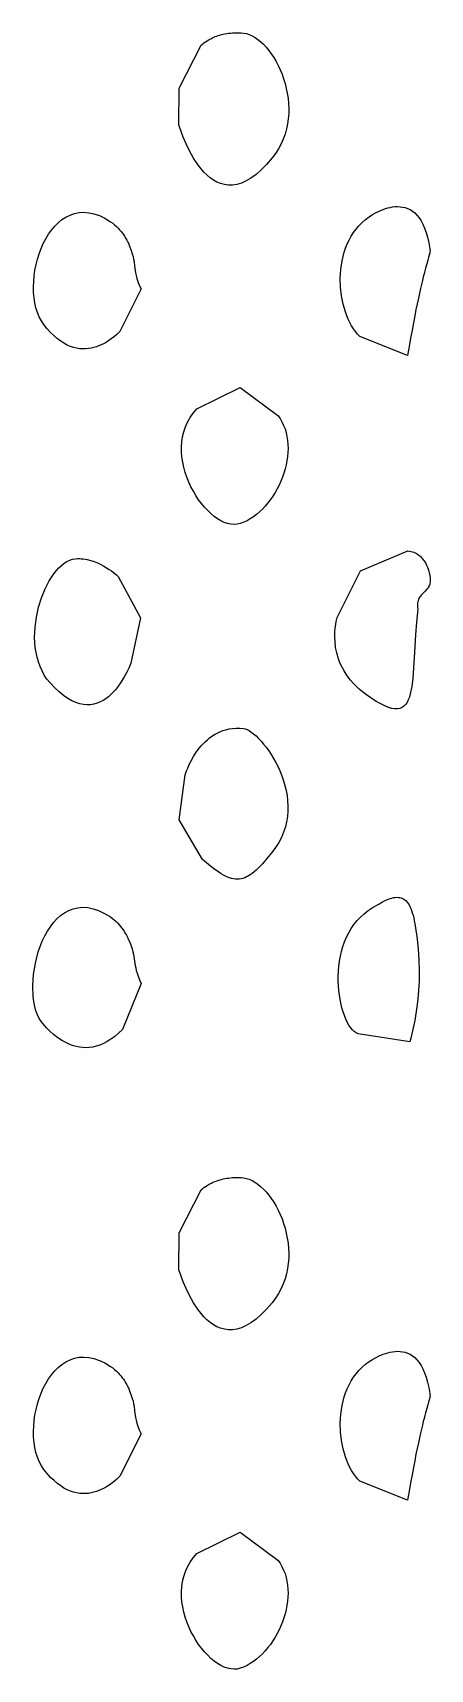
# Model space of a CAD drawing. Header units: millimetres. Extents: x 73 to 173, y -160 to -92.
# Drawn here: x 148.284 to 148.757, y -138.327 to -136.378 of the extents above; entities that cross this region are included whole.
import ezdxf

# ---------------------------------------------------------------- set-up
doc = ezdxf.new("R2010")
doc.units = ezdxf.units.MM
doc.layers.add('F.Silkscreen', color=41, linetype='CONTINUOUS', true_color=0xf2eda1)

msp = doc.modelspace()

# ---------------------------------------------------------------- linework, layer by layer
at = {"layer": 'F.Silkscreen', "linetype": 'CONTINUOUS'}
for p, q in [((148.506825, -136.381092), (148.508762, -136.380542)), ((148.508762, -136.380542), (148.51077, -136.380053)), ((148.51077, -136.380053), (148.512863, -136.37959)), ((148.512863, -136.37959), (148.515026, -136.379204)), ((148.515026, -136.379204), (148.517278, -136.378867)), ((148.517278, -136.378867), (148.519602, -136.3786)), ((148.519602, -136.3786), (148.522003, -136.378409)), ((148.522003, -136.378409), (148.524485, -136.378286)), ((148.524485, -136.378286), (148.52703, -136.378248)), ((148.52703, -136.378248), (148.529665, -136.378298)), ((148.529665, -136.378298), (148.532378, -136.378441)), ((148.532378, -136.378441), (148.535156, -136.378685)), ((148.535156, -136.378685), (148.538523, -136.379275)), ((148.538523, -136.379275), (148.541926, -136.380342)), ((148.541926, -136.380342), (148.545347, -136.381854)), ((148.458282, -136.444312), (148.484767, -136.392898)), ((148.484767, -136.392898), (148.486608, -136.391375)), ((148.486608, -136.391375), (148.488016, -136.390315)), ((148.488016, -136.390315), (148.489744, -136.389091)), ((148.489744, -136.389091), (148.491794, -136.387764)), ((148.491794, -136.387764), (148.494171, -136.386382)), ((148.494171, -136.386382), (148.496857, -136.384979)), ((148.496857, -136.384979), (148.498324, -136.384279)), ((148.498324, -136.384279), (148.499866, -136.383596)), ((148.499866, -136.383596), (148.501488, -136.382933)), ((148.501488, -136.382933), (148.503189, -136.382289)), ((148.503189, -136.382289), (148.504963, -136.381674)), ((148.504963, -136.381674), (148.506825, -136.381092)), ((148.545347, -136.381854), (148.548759, -136.383802)), ((148.548759, -136.383802), (148.552152, -136.386164)), ((148.552152, -136.386164), (148.555496, -136.388915)), ((148.555496, -136.388915), (148.5588, -136.392026)), ((148.5588, -136.392026), (148.562022, -136.395494)), ((148.562022, -136.395494), (148.565144, -136.399276)), ((148.565144, -136.399276), (148.568156, -136.40337)), ((148.568156, -136.40337), (148.571045, -136.407742)), ((148.571045, -136.407742), (148.573776, -136.412388)), ((148.573776, -136.412388), (148.576336, -136.417266)), ((148.576336, -136.417266), (148.578718, -136.422356)), ((148.578718, -136.422356), (148.580899, -136.427654)), ((148.580899, -136.427654), (148.582858, -136.43312)), ((148.582858, -136.43312), (148.584575, -136.438748)), ((148.584575, -136.438748), (148.586038, -136.444504)), ((148.458183, -136.488077), (148.458282, -136.444312)), ((148.586038, -136.444504), (148.587222, -136.450386)), ((148.587222, -136.450386), (148.588112, -136.456347)), ((148.588112, -136.456347), (148.588684, -136.46239)), ((148.588828, -136.474583), (148.588363, -136.480707)), ((148.588684, -136.46239), (148.588926, -136.468468)), ((148.588926, -136.468468), (148.588828, -136.474583)), ((148.460813, -136.495966), (148.458183, -136.488077)), ((148.463318, -136.502597), (148.460813, -136.495966)), ((148.586239, -136.492883), (148.584554, -136.498898)), ((148.587502, -136.486815), (148.586239, -136.492883)), ((148.588363, -136.480707), (148.587502, -136.486815)), ((148.46663, -136.510395), (148.463318, -136.502597)), ((148.470732, -136.518916), (148.46663, -136.510395)), ((148.576804, -136.516384), (148.57325, -136.521953)), ((148.579855, -136.510671), (148.576804, -136.516384)), ((148.582444, -136.504827), (148.579855, -136.510671)), ((148.584554, -136.498898), (148.582444, -136.504827)), ((148.475643, -136.527684), (148.470732, -136.518916)), ((148.48135, -136.536247), (148.475643, -136.527684)), ((148.484512, -136.540295), (148.48135, -136.536247)), ((148.56257, -136.535023), (148.556172, -136.54154)), ((148.569191, -136.527363), (148.56257, -136.535023)), ((148.57325, -136.521953), (148.569191, -136.527363)), ((148.487874, -136.544127), (148.484512, -136.540295)), ((148.491428, -136.547666), (148.487874, -136.544127)), ((148.49519, -136.55087), (148.491428, -136.547666)), ((148.499161, -136.553668), (148.49519, -136.55087)), ((148.503325, -136.556015), (148.499161, -136.553668)), ((148.507693, -136.557837), (148.503325, -136.556015)), ((148.538176, -136.554731), (148.532584, -136.557212)), ((148.543965, -136.551337), (148.538176, -136.554731)), ((148.549966, -136.546956), (148.543965, -136.551337)), ((148.556172, -136.54154), (148.549966, -136.546956)), ((148.512266, -136.559093), (148.507693, -136.557837)), ((148.517042, -136.559715), (148.512266, -136.559093)), ((148.522018, -136.559647), (148.517042, -136.559715)), ((148.527208, -136.558836), (148.522018, -136.559647)), ((148.532584, -136.557212), (148.527208, -136.558836)), ((148.328543, -136.595334), (148.333763, -136.593541)), ((148.333763, -136.593541), (148.339234, -136.592445)), ((148.339234, -136.592445), (148.344949, -136.592106)), ((148.344949, -136.592106), (148.350898, -136.592558)), ((148.350898, -136.592558), (148.357079, -136.593861)), ((148.357079, -136.593861), (148.363483, -136.596053)), ((148.684474, -136.597574), (148.688663, -136.594862)), ((148.688663, -136.594862), (148.692174, -136.592863)), ((148.692174, -136.592863), (148.696455, -136.590728)), ((148.696455, -136.590728), (148.701346, -136.58867)), ((148.701346, -136.58867), (148.703984, -136.587753)), ((148.703984, -136.587753), (148.706722, -136.586928)), ((148.706722, -136.586928), (148.709559, -136.586248)), ((148.709559, -136.586248), (148.712454, -136.585714)), ((148.712454, -136.585714), (148.71541, -136.585376)), ((148.71541, -136.585376), (148.718397, -136.585257)), ((148.718397, -136.585257), (148.721395, -136.585387)), ((148.721395, -136.585387), (148.724403, -136.585777)), ((148.724403, -136.585777), (148.727392, -136.586473)), ((148.727392, -136.586473), (148.730349, -136.587498)), ((148.730349, -136.587498), (148.733251, -136.588871)), ((148.733251, -136.588871), (148.736091, -136.590635)), ((148.736091, -136.590635), (148.738837, -136.592813)), ((148.738837, -136.592813), (148.741484, -136.595428)), ((148.302906, -136.618219), (148.306467, -136.613201)), ((148.306467, -136.613201), (148.310327, -136.608607)), ((148.310327, -136.608607), (148.314472, -136.604465)), ((148.314472, -136.604465), (148.318887, -136.600844)), ((148.318887, -136.600844), (148.323581, -136.597788)), ((148.323581, -136.597788), (148.328543, -136.595334)), ((148.363483, -136.596053), (148.370099, -136.59919)), ((148.370099, -136.59919), (148.376926, -136.603315)), ((148.376926, -136.603315), (148.379376, -136.605062)), ((148.379376, -136.605062), (148.38167, -136.606917)), ((148.38167, -136.606917), (148.383803, -136.608833)), ((148.383803, -136.608833), (148.385763, -136.610803)), ((148.385763, -136.610803), (148.38758, -136.612784)), ((148.38758, -136.612784), (148.389241, -136.614777)), ((148.666006, -136.61618), (148.669082, -136.611993)), ((148.669082, -136.611993), (148.672455, -136.608027)), ((148.672455, -136.608027), (148.676141, -136.604284)), ((148.676141, -136.604284), (148.680152, -136.600788)), ((148.680152, -136.600788), (148.684474, -136.597574)), ((148.741484, -136.595428), (148.744015, -136.598503)), ((148.744015, -136.598503), (148.746404, -136.602082)), ((148.746404, -136.602082), (148.748639, -136.606175)), ((148.748639, -136.606175), (148.750709, -136.610833)), ((148.750709, -136.610833), (148.752589, -136.616059)), ((148.294065, -136.635306), (148.296695, -136.629317)), ((148.296695, -136.629317), (148.299649, -136.623602)), ((148.299649, -136.623602), (148.302906, -136.618219)), ((148.389241, -136.614777), (148.390745, -136.616725)), ((148.390745, -136.616725), (148.392099, -136.618619)), ((148.392099, -136.618619), (148.39331, -136.620441)), ((148.39331, -136.620441), (148.394383, -136.622169)), ((148.394383, -136.622169), (148.396103, -136.625211)), ((148.396103, -136.625211), (148.397295, -136.627542)), ((148.397295, -136.627542), (148.397959, -136.628975)), ((148.397959, -136.628975), (148.39994, -136.633593)), ((148.39994, -136.633593), (148.401501, -136.637733)), ((148.656597, -136.634681), (148.658528, -136.629829)), ((148.658528, -136.629829), (148.660734, -136.625122)), ((148.660734, -136.625122), (148.663226, -136.620558)), ((148.663226, -136.620558), (148.666006, -136.61618)), ((148.752589, -136.616059), (148.754259, -136.621893)), ((148.754259, -136.621893), (148.755709, -136.628358)), ((148.755709, -136.628358), (148.75691, -136.635487)), ((148.288137, -136.654444), (148.289784, -136.647909)), ((148.289784, -136.647909), (148.29176, -136.641521)), ((148.29176, -136.641521), (148.294065, -136.635306)), ((148.401501, -136.637733), (148.402705, -136.641428)), ((148.402705, -136.641428), (148.40361, -136.644781)), ((148.40361, -136.644781), (148.404265, -136.647848)), ((148.404265, -136.647848), (148.404756, -136.650698)), ((148.404756, -136.650698), (148.405436, -136.656051)), ((148.651516, -136.65506), (148.652391, -136.649859)), ((148.652391, -136.649859), (148.653547, -136.644717)), ((148.653547, -136.644717), (148.654936, -136.639649)), ((148.654936, -136.639649), (148.656597, -136.634681)), ((148.753231, -136.653348), (148.751737, -136.658654)), ((148.754475, -136.649108), (148.753231, -136.653348)), ((148.755467, -136.645762), (148.754475, -136.649108)), ((148.756214, -136.643096), (148.755467, -136.645762)), ((148.756501, -136.641965), (148.756214, -136.643096)), ((148.756735, -136.64093), (148.756501, -136.641965)), ((148.75691, -136.639969), (148.756735, -136.64093)), ((148.75691, -136.635487), (148.757023, -136.636428)), ((148.757017, -136.639065), (148.75691, -136.639969)), ((148.757073, -136.638188), (148.757017, -136.639065)), ((148.757023, -136.636428), (148.757073, -136.637321)), ((148.757073, -136.637321), (148.757073, -136.638188)), ((148.285323, -136.674359), (148.285907, -136.667717)), ((148.285907, -136.667717), (148.286851, -136.661052)), ((148.286851, -136.661052), (148.288137, -136.654444)), ((148.405436, -136.656051), (148.40612, -136.661426)), ((148.40612, -136.661426), (148.406615, -136.664308)), ((148.406615, -136.664308), (148.407301, -136.667408)), ((148.407301, -136.667408), (148.408225, -136.670779)), ((148.408225, -136.670779), (148.409445, -136.674527)), ((148.650282, -136.670849), (148.650454, -136.665581)), ((148.650582, -136.681321), (148.650282, -136.670849)), ((148.650454, -136.665581), (148.65086, -136.66031)), ((148.65086, -136.66031), (148.651516, -136.65506)), ((148.749025, -136.669047), (148.747998, -136.673252)), ((148.75, -136.665226), (148.749025, -136.669047)), ((148.750902, -136.661773), (148.75, -136.665226)), ((148.751737, -136.658654), (148.750902, -136.661773)), ((148.285098, -136.680946), (148.285323, -136.674359)), ((148.285254, -136.68743), (148.285098, -136.680946)), ((148.285795, -136.69376), (148.285254, -136.68743)), ((148.413057, -136.683397), (148.38788, -136.734081)), ((148.409445, -136.674527), (148.411031, -136.678707)), ((148.411031, -136.678707), (148.413057, -136.683397)), ((148.651742, -136.69157), (148.650582, -136.681321)), ((148.653696, -136.701445), (148.651742, -136.69157)), ((148.744493, -136.688428), (148.743194, -136.694432)), ((148.745728, -136.682923), (148.744493, -136.688428)), ((148.7469, -136.677868), (148.745728, -136.682923)), ((148.747998, -136.673252), (148.7469, -136.677868)), ((148.286716, -136.699894), (148.285795, -136.69376)), ((148.288041, -136.705784), (148.286716, -136.699894)), ((148.289764, -136.711369), (148.288041, -136.705784)), ((148.291898, -136.716615), (148.289764, -136.711369)), ((148.656381, -136.710791), (148.653696, -136.701445)), ((148.657991, -136.715219), (148.656381, -136.710791)), ((148.740387, -136.707971), (148.738878, -136.715554)), ((148.741822, -136.700931), (148.740387, -136.707971)), ((148.743194, -136.694432), (148.741822, -136.700931)), ((148.294452, -136.721477), (148.291898, -136.716615)), ((148.297425, -136.725893), (148.294452, -136.721477)), ((148.301461, -136.730915), (148.297425, -136.725893)), ((148.305482, -136.735389), (148.301461, -136.730915)), ((148.65976, -136.719451), (148.657991, -136.715219)), ((148.661688, -136.723486), (148.65976, -136.719451)), ((148.663782, -136.727288), (148.661688, -136.723486)), ((148.666006, -136.730841), (148.663782, -136.727288)), ((148.66838, -136.734131), (148.666006, -136.730841)), ((148.737306, -136.723717), (148.73565, -136.73248)), ((148.738878, -136.715554), (148.737306, -136.723717)), ((148.309481, -136.739303), (148.305482, -136.735389)), ((148.313456, -136.742724), (148.309481, -136.739303)), ((148.317412, -136.745653), (148.313456, -136.742724)), ((148.321319, -136.748123), (148.317412, -136.745653)), ((148.325186, -136.750165), (148.321319, -136.748123)), ((148.329005, -136.751803), (148.325186, -136.750165)), ((148.365702, -136.750013), (148.362883, -136.751211)), ((148.368384, -136.74872), (148.365702, -136.750013)), ((148.370929, -136.747333), (148.368384, -136.74872)), ((148.373331, -136.745894), (148.370929, -136.747333)), ((148.377668, -136.742958), (148.373331, -136.745894)), ((148.381342, -136.740109), (148.377668, -136.742958)), ((148.384309, -136.73755), (148.381342, -136.740109)), ((148.38788, -136.734081), (148.384309, -136.73755)), ((148.670884, -136.737134), (148.66838, -136.734131)), ((148.673518, -136.739826), (148.670884, -136.737134)), ((148.730283, -136.762658), (148.673518, -136.739826)), ((148.733937, -136.741886), (148.73215, -136.751934)), ((148.73565, -136.73248), (148.733937, -136.741886)), ((148.332765, -136.753045), (148.329005, -136.751803)), ((148.336447, -136.753935), (148.332765, -136.753045)), ((148.340075, -136.754489), (148.336447, -136.753935)), ((148.343628, -136.754749), (148.340075, -136.754489)), ((148.347087, -136.754709), (148.343628, -136.754749)), ((148.350463, -136.754422), (148.347087, -136.754709)), ((148.353732, -136.753902), (148.350463, -136.754422)), ((148.356896, -136.753174), (148.353732, -136.753902)), ((148.359944, -136.752273), (148.356896, -136.753174)), ((148.362883, -136.751211), (148.359944, -136.752273)), ((148.73215, -136.751934), (148.730283, -136.762658)), ((148.479506, -136.826049), (148.530918, -136.800826)), ((148.530918, -136.800826), (148.575852, -136.833981)), ((148.475165, -136.831107), (148.479506, -136.826049)), ((148.463944, -136.853373), (148.465887, -136.847565)), ((148.465887, -136.847565), (148.468384, -136.841893)), ((148.468384, -136.841893), (148.471464, -136.836405)), ((148.471464, -136.836405), (148.475165, -136.831107)), ((148.575852, -136.833981), (148.578536, -136.837726)), ((148.578536, -136.837726), (148.580864, -136.841663)), ((148.580864, -136.841663), (148.582845, -136.845779)), ((148.582845, -136.845779), (148.584486, -136.85006)), ((148.461263, -136.871412), (148.461665, -136.865324)), ((148.461665, -136.865324), (148.462555, -136.859311)), ((148.462555, -136.859311), (148.463944, -136.853373)), ((148.584486, -136.85006), (148.585817, -136.854479)), ((148.585817, -136.854479), (148.586822, -136.859025)), ((148.586822, -136.859025), (148.587517, -136.863675)), ((148.587517, -136.863675), (148.587917, -136.868415)), ((148.461334, -136.877527), (148.461263, -136.871412)), ((148.461827, -136.883651), (148.461334, -136.877527)), ((148.462742, -136.889738), (148.461827, -136.883651)), ((148.58742, -136.883), (148.586709, -136.887926)), ((148.587861, -136.878099), (148.58742, -136.883)), ((148.588032, -136.873232), (148.587861, -136.878099)), ((148.587917, -136.868415), (148.588032, -136.873232)), ((148.464035, -136.895789), (148.462742, -136.889738)), ((148.465681, -136.901757), (148.464035, -136.895789)), ((148.467664, -136.907618), (148.465681, -136.901757)), ((148.583104, -136.902629), (148.581438, -136.907454)), ((148.584545, -136.897761), (148.583104, -136.902629)), ((148.585759, -136.892858), (148.584545, -136.897761)), ((148.586709, -136.887926), (148.585759, -136.892858)), ((148.469953, -136.913347), (148.467664, -136.907618)), ((148.472527, -136.918906), (148.469953, -136.913347)), ((148.475358, -136.924282), (148.472527, -136.918906)), ((148.478421, -136.929436), (148.475358, -136.924282)), ((148.572677, -136.92583), (148.57001, -136.930126)), ((148.577459, -136.91685), (148.572677, -136.92583)), ((148.581438, -136.907454), (148.577459, -136.91685)), ((148.48168, -136.934338), (148.478421, -136.929436)), ((148.485128, -136.938961), (148.48168, -136.934338)), ((148.488733, -136.94329), (148.485128, -136.938961)), ((148.492456, -136.947279), (148.488733, -136.94329)), ((148.557682, -136.945489), (148.55424, -136.948796)), ((148.561005, -136.94195), (148.557682, -136.945489)), ((148.564159, -136.938198), (148.561005, -136.94195)), ((148.567169, -136.934237), (148.564159, -136.938198)), ((148.57001, -136.930126), (148.567169, -136.934237)), ((148.49628, -136.950912), (148.492456, -136.947279)), ((148.500191, -136.954161), (148.49628, -136.950912)), ((148.504152, -136.956992), (148.500191, -136.954161)), ((148.50813, -136.959379), (148.504152, -136.956992)), ((148.512119, -136.9613), (148.50813, -136.959379)), ((148.516086, -136.962705), (148.512119, -136.9613)), ((148.519993, -136.963591), (148.516086, -136.962705)), ((148.523823, -136.963923), (148.519993, -136.963591)), ((148.527557, -136.963667), (148.523823, -136.963923)), ((148.531162, -136.962797), (148.527557, -136.963667)), ((148.535253, -136.961255), (148.531162, -136.962797)), ((148.539252, -136.959372), (148.535253, -136.961255)), ((148.543164, -136.957162), (148.539252, -136.959372)), ((148.546966, -136.954652), (148.543164, -136.957162)), ((148.550661, -136.951856), (148.546966, -136.954652)), ((148.55424, -136.948796), (148.550661, -136.951856)), ((148.674338, -137.018938), (148.730476, -136.995369)), ((148.730476, -136.995369), (148.732444, -136.995586)), ((148.732444, -136.995586), (148.734315, -136.995934)), ((148.734315, -136.995934), (148.736091, -136.996402)), ((148.736091, -136.996402), (148.737773, -136.996975)), ((148.737773, -136.996975), (148.739366, -136.997658)), ((148.739366, -136.997658), (148.740861, -136.998432)), ((148.740861, -136.998432), (148.742279, -136.999289)), ((148.742279, -136.999289), (148.743614, -137.000235)), ((148.743614, -137.000235), (148.744864, -137.00125)), ((148.744864, -137.00125), (148.746034, -137.002317)), ((148.746034, -137.002317), (148.747136, -137.003447)), ((148.747136, -137.003447), (148.748157, -137.004618)), ((148.303773, -137.03098), (148.30931, -137.022547)), ((148.30931, -137.022547), (148.312255, -137.018818)), ((148.312255, -137.018818), (148.315305, -137.015472)), ((148.315305, -137.015472), (148.31844, -137.012516)), ((148.31844, -137.012516), (148.321648, -137.009999)), ((148.321648, -137.009999), (148.32492, -137.007916)), ((148.32492, -137.007916), (148.328239, -137.006319)), ((148.328239, -137.006319), (148.331587, -137.005228)), ((148.331587, -137.005228), (148.334962, -137.004672)), ((148.334962, -137.004672), (148.337323, -137.004529)), ((148.337323, -137.004529), (148.339665, -137.004516)), ((148.339665, -137.004516), (148.341991, -137.004624)), ((148.341991, -137.004624), (148.344288, -137.004843)), ((148.344288, -137.004843), (148.34655, -137.005161)), ((148.34655, -137.005161), (148.348787, -137.005573)), ((148.348787, -137.005573), (148.353151, -137.006658)), ((148.353151, -137.006658), (148.357344, -137.008035)), ((148.357344, -137.008035), (148.361352, -137.009646)), ((148.361352, -137.009646), (148.365155, -137.01144)), ((148.365155, -137.01144), (148.368723, -137.013341)), ((148.368723, -137.013341), (148.372029, -137.015314)), ((148.372029, -137.015314), (148.375049, -137.01728)), ((148.375049, -137.01728), (148.377762, -137.019185)), ((148.377762, -137.019185), (148.380164, -137.020984)), ((148.380164, -137.020984), (148.383842, -137.023999)), ((148.646546, -137.074631), (148.674338, -137.018938)), ((148.748157, -137.004618), (148.749112, -137.005835)), ((148.749112, -137.005835), (148.75, -137.007073)), ((148.75, -137.007073), (148.750816, -137.008333)), ((148.750816, -137.008333), (148.751567, -137.009608)), ((148.751567, -137.009608), (148.752887, -137.012155)), ((148.752887, -137.012155), (148.75399, -137.014661)), ((148.75399, -137.014661), (148.754882, -137.017055)), ((148.754882, -137.017055), (148.755586, -137.019263)), ((148.755586, -137.019263), (148.75612, -137.021218)), ((148.75612, -137.021218), (148.756505, -137.022875)), ((148.756505, -137.022875), (148.75691, -137.024974)), ((148.294539, -137.051104), (148.298817, -137.040574)), ((148.298817, -137.040574), (148.303773, -137.03098)), ((148.383842, -137.023999), (148.385938, -137.025852)), ((148.385938, -137.025852), (148.412273, -137.074877)), ((148.751437, -137.043127), (148.749746, -137.044759)), ((148.753065, -137.041412), (148.751437, -137.043127)), ((148.753816, -137.040501), (148.753065, -137.041412)), ((148.754522, -137.039539), (148.753816, -137.040501)), ((148.755186, -137.038516), (148.754522, -137.039539)), ((148.755766, -137.037435), (148.755186, -137.038516)), ((148.756273, -137.036257), (148.755766, -137.037435)), ((148.756696, -137.035002), (148.756273, -137.036257)), ((148.757029, -137.03364), (148.756696, -137.035002)), ((148.75691, -137.024974), (148.757207, -137.026987)), ((148.757255, -137.032171), (148.757029, -137.03364)), ((148.757207, -137.026987), (148.757354, -137.028854)), ((148.757364, -137.030584), (148.757255, -137.032171)), ((148.757354, -137.028854), (148.757364, -137.030584)), ((148.288463, -137.074117), (148.291056, -137.062355)), ((148.291056, -137.062355), (148.294539, -137.051104)), ((148.742279, -137.05749), (148.742173, -137.059101)), ((148.742173, -137.059101), (148.742195, -137.06085)), ((148.742195, -137.06085), (148.742349, -137.062746)), ((148.742495, -137.055986), (148.742279, -137.05749)), ((148.742349, -137.062746), (148.742651, -137.06479)), ((148.742824, -137.054609), (148.742495, -137.055986)), ((148.743241, -137.053338), (148.742824, -137.054609)), ((148.743745, -137.05215), (148.743241, -137.053338)), ((148.744322, -137.051038), (148.743745, -137.05215)), ((148.744971, -137.050015), (148.744322, -137.051038)), ((148.745679, -137.049036), (148.744971, -137.050015)), ((148.746437, -137.048121), (148.745679, -137.049036)), ((148.74805, -137.046397), (148.746437, -137.048121)), ((148.749746, -137.044759), (148.74805, -137.046397)), ((148.286885, -137.086168), (148.288463, -137.074117)), ((148.412273, -137.074877), (148.400935, -137.129113)), ((148.644816, -137.082905), (148.645464, -137.079315)), ((148.645464, -137.079315), (148.646546, -137.074631)), ((148.740935, -137.08021), (148.73972, -137.095112)), ((148.742651, -137.06479), (148.740935, -137.08021)), ((148.286425, -137.098285), (148.286506, -137.092232)), ((148.286654, -137.104302), (148.286425, -137.098285)), ((148.286506, -137.092232), (148.286885, -137.086168)), ((148.643727, -137.097709), (148.643839, -137.092187)), ((148.643987, -137.103718), (148.643727, -137.097709)), ((148.643839, -137.092187), (148.644243, -137.087223)), ((148.644243, -137.087223), (148.644816, -137.082905)), ((148.73972, -137.095112), (148.738143, -137.122827)), ((148.287197, -137.110247), (148.286654, -137.104302)), ((148.288073, -137.116114), (148.287197, -137.110247)), ((148.2893, -137.121863), (148.288073, -137.116114)), ((148.644753, -137.11015), (148.643987, -137.103718)), ((148.646121, -137.116886), (148.644753, -137.11015)), ((148.648185, -137.123879), (148.646121, -137.116886)), ((148.290887, -137.127462), (148.2893, -137.121863)), ((148.292851, -137.132883), (148.290887, -137.127462)), ((148.295202, -137.138114), (148.292851, -137.132883)), ((148.297959, -137.143115), (148.295202, -137.138114)), ((148.396116, -137.139792), (148.393112, -137.145372)), ((148.398416, -137.135002), (148.396116, -137.139792)), ((148.400935, -137.129113), (148.398416, -137.135002)), ((148.64951, -137.127457), (148.648185, -137.123879)), ((148.651061, -137.131055), (148.64951, -137.127457)), ((148.652844, -137.134672), (148.651061, -137.131055)), ((148.654857, -137.138308), (148.652844, -137.134672)), ((148.65713, -137.141942), (148.654857, -137.138308)), ((148.738143, -137.122827), (148.736569, -137.146713)), ((148.301127, -137.147864), (148.297959, -137.143115)), ((148.304727, -137.152332), (148.301127, -137.147864)), ((148.310283, -137.158252), (148.304727, -137.152332)), ((148.315667, -137.163316), (148.310283, -137.158252)), ((148.385037, -137.157552), (148.38259, -137.160583)), ((148.389416, -137.151398), (148.385037, -137.157552)), ((148.393112, -137.145372), (148.389416, -137.151398)), ((148.659675, -137.145579), (148.65713, -137.141942)), ((148.662498, -137.14919), (148.659675, -137.145579)), ((148.665613, -137.152774), (148.662498, -137.14919)), ((148.669048, -137.156328), (148.665613, -137.152774)), ((148.672795, -137.15982), (148.669048, -137.156328)), ((148.676875, -137.163271), (148.672795, -137.15982)), ((148.735348, -137.156852), (148.733637, -137.165586)), ((148.736569, -137.146713), (148.735348, -137.156852)), ((148.320902, -137.16758), (148.315667, -137.163316)), ((148.325974, -137.171092), (148.320902, -137.16758)), ((148.330896, -137.173872), (148.325974, -137.171092)), ((148.335653, -137.175986), (148.330896, -137.173872)), ((148.340245, -137.177457), (148.335653, -137.175986)), ((148.344681, -137.178326), (148.340245, -137.177457)), ((148.348952, -137.178642), (148.344681, -137.178326)), ((148.35306, -137.178454), (148.348952, -137.178642)), ((148.357, -137.177795), (148.35306, -137.178454)), ((148.360779, -137.176704), (148.357, -137.177795)), ((148.36439, -137.175219), (148.360779, -137.176704)), ((148.367845, -137.173399), (148.36439, -137.175219)), ((148.371127, -137.171284), (148.367845, -137.173399)), ((148.374241, -137.168889), (148.371127, -137.171284)), ((148.377199, -137.166282), (148.374241, -137.168889)), ((148.379975, -137.16349), (148.377199, -137.166282)), ((148.38259, -137.160583), (148.379975, -137.16349)), ((148.681304, -137.166647), (148.676875, -137.163271)), ((148.693174, -137.174609), (148.681304, -137.166647)), ((148.698396, -137.177601), (148.693174, -137.174609)), ((148.703174, -137.179954), (148.698396, -137.177601)), ((148.727985, -137.17821), (148.726003, -137.180255)), ((148.72973, -137.175704), (148.727985, -137.17821)), ((148.731234, -137.172753), (148.72973, -137.175704)), ((148.73253, -137.169368), (148.731234, -137.172753)), ((148.733637, -137.165586), (148.73253, -137.169368)), ((148.707542, -137.181699), (148.703174, -137.179954)), ((148.711497, -137.182837), (148.707542, -137.181699)), ((148.715075, -137.183407), (148.711497, -137.182837)), ((148.718286, -137.183412), (148.715075, -137.183407)), ((148.72117, -137.182873), (148.718286, -137.183412)), ((148.723734, -137.18182), (148.72117, -137.182873)), ((148.726003, -137.180255), (148.723734, -137.18182)), ((148.492008, -137.220209), (148.494702, -137.218011)), ((148.494702, -137.218011), (148.497554, -137.215937)), ((148.497554, -137.215937), (148.500557, -137.214024)), ((148.500557, -137.214024), (148.503713, -137.212271)), ((148.503713, -137.212271), (148.507041, -137.210712)), ((148.507041, -137.210712), (148.510531, -137.209365)), ((148.510531, -137.209365), (148.514181, -137.208228)), ((148.514181, -137.208228), (148.518009, -137.207352)), ((148.518009, -137.207352), (148.522003, -137.206729)), ((148.522003, -137.206729), (148.52617, -137.206406)), ((148.52617, -137.206406), (148.530527, -137.206374)), ((148.530527, -137.206374), (148.535056, -137.206667)), ((148.535056, -137.206667), (148.537056, -137.207087)), ((148.537056, -137.207087), (148.539292, -137.207958)), ((148.539292, -137.207958), (148.541726, -137.209269)), ((148.541726, -137.209269), (148.544332, -137.21101)), ((148.544332, -137.21101), (148.547088, -137.213145)), ((148.547088, -137.213145), (148.549959, -137.215664)), ((148.549959, -137.215664), (148.552912, -137.218542)), ((148.552912, -137.218542), (148.555934, -137.221776)), ((148.475583, -137.240162), (148.478865, -137.235041)), ((148.478865, -137.235041), (148.482689, -137.229914)), ((148.482689, -137.229914), (148.484811, -137.227386)), ((148.484811, -137.227386), (148.487068, -137.224913)), ((148.487068, -137.224913), (148.489467, -137.222508)), ((148.489467, -137.222508), (148.492008, -137.220209)), ((148.555934, -137.221776), (148.558975, -137.225326)), ((148.558975, -137.225326), (148.562013, -137.229191)), ((148.562013, -137.229191), (148.565021, -137.233344)), ((148.565021, -137.233344), (148.567971, -137.237774)), ((148.567971, -137.237774), (148.570835, -137.242455)), ((148.465629, -137.261921), (148.467236, -137.257403)), ((148.467236, -137.257403), (148.468641, -137.253884)), ((148.468641, -137.253884), (148.47049, -137.249743)), ((148.47049, -137.249743), (148.472802, -137.245122)), ((148.472802, -137.245122), (148.475583, -137.240162)), ((148.570835, -137.242455), (148.573564, -137.247366)), ((148.573564, -137.247366), (148.576151, -137.252499)), ((148.576151, -137.252499), (148.578566, -137.257816)), ((148.458325, -137.315375), (148.465629, -137.261921)), ((148.578566, -137.257816), (148.58077, -137.263322)), ((148.58077, -137.263322), (148.582731, -137.268984)), ((148.582731, -137.268984), (148.584427, -137.274796)), ((148.584427, -137.274796), (148.585832, -137.280719)), ((148.585832, -137.280719), (148.586902, -137.286748)), ((148.586902, -137.286748), (148.587616, -137.292866)), ((148.587616, -137.292866), (148.587957, -137.299042)), ((148.48642, -137.362944), (148.458325, -137.315375)), ((148.587358, -137.311544), (148.586358, -137.317808)), ((148.587874, -137.305276), (148.587358, -137.311544)), ((148.587957, -137.299042), (148.587874, -137.305276)), ((148.582832, -137.330308), (148.580235, -137.336492)), ((148.584855, -137.324072), (148.582832, -137.330308)), ((148.586358, -137.317808), (148.584855, -137.324072)), ((148.568798, -137.354618), (148.562944, -137.361651)), ((148.57325, -137.348672), (148.568798, -137.354618)), ((148.577048, -137.342627), (148.57325, -137.348672)), ((148.580235, -137.336492), (148.577048, -137.342627)), ((148.493371, -137.36878), (148.48642, -137.362944)), ((148.49974, -137.37378), (148.493371, -137.36878)), ((148.502733, -137.375983), (148.49974, -137.37378)), ((148.552451, -137.373058), (148.550026, -137.375362)), ((148.554948, -137.370544), (148.552451, -137.373058)), ((148.557519, -137.3678), (148.554948, -137.370544)), ((148.562944, -137.361651), (148.557519, -137.3678)), ((148.505614, -137.377964), (148.502733, -137.375983)), ((148.508382, -137.379746), (148.505614, -137.377964)), ((148.511055, -137.381305), (148.508382, -137.379746)), ((148.513638, -137.382663), (148.511055, -137.381305)), ((148.516139, -137.383809), (148.513638, -137.382663)), ((148.518565, -137.384745), (148.516139, -137.383809)), ((148.520923, -137.385462), (148.518565, -137.384745)), ((148.523252, -137.385983), (148.520923, -137.385462)), ((148.52551, -137.386281), (148.523252, -137.385983)), ((148.527742, -137.386365), (148.52551, -137.386281)), ((148.529949, -137.386235), (148.527742, -137.386365)), ((148.532128, -137.385899), (148.529949, -137.386235)), ((148.534301, -137.385342), (148.532128, -137.385899)), ((148.536479, -137.384566), (148.534301, -137.385342)), ((148.538669, -137.383575), (148.536479, -137.384566)), ((148.540871, -137.382366), (148.538669, -137.383575)), ((148.543101, -137.380947), (148.540871, -137.382366)), ((148.545354, -137.379307), (148.543101, -137.380947)), ((148.547669, -137.377447), (148.545354, -137.379307)), ((148.550026, -137.375362), (148.547669, -137.377447)), ((148.695167, -137.416228), (148.700358, -137.413326)), ((148.700358, -137.413326), (148.705187, -137.411007)), ((148.705187, -137.411007), (148.707466, -137.410071)), ((148.707466, -137.410071), (148.709666, -137.409283)), ((148.709666, -137.409283), (148.711766, -137.408666)), ((148.711766, -137.408666), (148.713792, -137.408211)), ((148.713792, -137.408211), (148.715737, -137.407912)), ((148.715737, -137.407912), (148.717603, -137.407804)), ((148.717603, -137.407804), (148.719389, -137.407865)), ((148.719389, -137.407865), (148.721088, -137.408097)), ((148.721088, -137.408097), (148.722721, -137.408523)), ((148.722721, -137.408523), (148.724273, -137.409127)), ((148.724273, -137.409127), (148.725754, -137.409916)), ((148.725754, -137.409916), (148.727166, -137.410902)), ((148.727166, -137.410902), (148.728495, -137.412085)), ((148.728495, -137.412085), (148.729769, -137.41348)), ((148.729769, -137.41348), (148.730971, -137.41508)), ((148.312982, -137.433398), (148.317357, -137.429476)), ((148.317357, -137.429476), (148.322035, -137.426139)), ((148.322035, -137.426139), (148.326996, -137.423436)), ((148.326996, -137.423436), (148.332233, -137.42143)), ((148.332233, -137.42143), (148.337764, -137.420161)), ((148.337764, -137.420161), (148.343567, -137.419699)), ((148.343567, -137.419699), (148.349647, -137.42009)), ((148.349647, -137.42009), (148.355998, -137.421391)), ((148.355998, -137.421391), (148.362613, -137.423639)), ((148.362613, -137.423639), (148.369489, -137.426914)), ((148.369489, -137.426914), (148.37664, -137.431252)), ((148.37664, -137.431252), (148.379033, -137.432964)), ((148.379033, -137.432964), (148.381279, -137.434789)), ((148.670231, -137.435632), (148.674301, -137.431315)), ((148.674301, -137.431315), (148.678771, -137.427309)), ((148.678771, -137.427309), (148.683644, -137.42365)), ((148.683644, -137.42365), (148.689596, -137.419683)), ((148.689596, -137.419683), (148.695167, -137.416228)), ((148.730971, -137.41508), (148.73211, -137.416875)), ((148.73211, -137.416875), (148.733179, -137.418884)), ((148.733179, -137.418884), (148.734184, -137.421128)), ((148.734184, -137.421128), (148.73513, -137.423573)), ((148.73513, -137.423573), (148.736018, -137.426248)), ((148.736018, -137.426248), (148.736847, -137.429154)), ((148.736847, -137.429154), (148.737621, -137.432289)), ((148.737621, -137.432289), (148.738333, -137.435663)), ((148.298446, -137.45387), (148.30162, -137.448144)), ((148.30162, -137.448144), (148.30511, -137.442786)), ((148.30511, -137.442786), (148.308879, -137.437854)), ((148.308879, -137.437854), (148.312982, -137.433398)), ((148.381279, -137.434789), (148.383375, -137.436678)), ((148.383375, -137.436678), (148.385315, -137.438642)), ((148.385315, -137.438642), (148.387102, -137.440607)), ((148.387102, -137.440607), (148.388746, -137.442588)), ((148.388746, -137.442588), (148.390247, -137.444534)), ((148.390247, -137.444534), (148.391613, -137.446432)), ((148.391613, -137.446432), (148.392823, -137.448249)), ((148.392823, -137.448249), (148.393899, -137.449979)), ((148.393899, -137.449979), (148.395643, -137.453017)), ((148.657634, -137.45545), (148.660251, -137.450172)), ((148.660251, -137.450172), (148.663208, -137.445086)), ((148.663208, -137.445086), (148.666539, -137.440228)), ((148.666539, -137.440228), (148.670231, -137.435632)), ((148.738333, -137.435663), (148.738994, -137.439281)), ((148.738994, -137.439281), (148.741293, -137.454521)), ((148.290781, -137.472742), (148.293021, -137.466224)), ((148.293021, -137.466224), (148.295575, -137.459912)), ((148.295575, -137.459912), (148.298446, -137.45387)), ((148.395643, -137.453017), (148.39685, -137.455337)), ((148.39685, -137.455337), (148.39753, -137.456759)), ((148.39753, -137.456759), (148.399559, -137.461398)), ((148.399559, -137.461398), (148.401181, -137.465534)), ((148.401181, -137.465534), (148.402454, -137.469239)), ((148.402454, -137.469239), (148.403416, -137.472585)), ((148.651755, -137.47222), (148.653401, -137.466504)), ((148.653401, -137.466504), (148.655352, -137.460914)), ((148.655352, -137.460914), (148.657634, -137.45545)), ((148.741293, -137.454521), (148.742863, -137.468984)), ((148.742863, -137.468984), (148.743804, -137.48264)), ((148.285044, -137.499842), (148.287261, -137.4862)), ((148.287261, -137.4862), (148.290781, -137.472742)), ((148.403416, -137.472585), (148.404136, -137.475641)), ((148.404136, -137.475641), (148.404673, -137.478484)), ((148.404673, -137.478484), (148.405461, -137.483802)), ((148.405461, -137.483802), (148.406226, -137.489097)), ((148.406226, -137.489097), (148.406747, -137.491918)), ((148.648086, -137.49568), (148.64859, -137.489783)), ((148.64859, -137.489783), (148.649365, -137.483889)), ((148.649365, -137.483889), (148.650416, -137.478028)), ((148.650416, -137.478028), (148.651755, -137.47222)), ((148.743804, -137.48264), (148.744175, -137.495473)), ((148.28417, -137.513259), (148.285044, -137.499842)), ((148.413251, -137.510557), (148.391045, -137.565079)), ((148.406747, -137.491918), (148.407462, -137.494946)), ((148.407462, -137.494946), (148.408405, -137.498256)), ((148.408405, -137.498256), (148.409647, -137.501911)), ((148.409647, -137.501911), (148.411235, -137.505983)), ((148.411235, -137.505983), (148.413251, -137.510557)), ((148.647823, -137.507372), (148.647839, -137.501559)), ((148.648048, -137.513118), (148.647823, -137.507372)), ((148.647839, -137.501559), (148.648086, -137.49568)), ((148.744055, -137.507485), (148.743538, -137.518636)), ((148.744175, -137.495473), (148.744055, -137.507485)), ((148.284648, -137.526007), (148.28417, -137.513259)), ((148.285419, -137.532012), (148.284648, -137.526007)), ((148.648498, -137.518749), (148.648048, -137.513118)), ((148.650005, -137.529574), (148.648498, -137.518749)), ((148.652259, -137.539632), (148.650005, -137.529574)), ((148.742682, -137.528933), (148.741578, -137.53835)), ((148.743538, -137.518636), (148.742682, -137.528933)), ((148.286523, -137.53768), (148.285419, -137.532012)), ((148.287992, -137.542969), (148.286523, -137.53768)), ((148.28982, -137.547825), (148.287992, -137.542969)), ((148.291996, -137.552201), (148.28982, -137.547825)), ((148.653628, -137.544287), (148.652259, -137.539632)), ((148.655161, -137.548676), (148.653628, -137.544287)), ((148.656825, -137.552767), (148.655161, -137.548676)), ((148.741578, -137.53835), (148.738941, -137.554464)), ((148.294549, -137.556028), (148.291996, -137.552201)), ((148.298019, -137.560278), (148.294549, -137.556028)), ((148.300955, -137.563531), (148.298019, -137.560278)), ((148.30462, -137.567234), (148.300955, -137.563531)), ((148.308979, -137.571167), (148.30462, -137.567234)), ((148.391045, -137.565079), (148.386393, -137.569589)), ((148.658618, -137.556517), (148.656825, -137.552767)), ((148.66052, -137.559904), (148.658618, -137.556517)), ((148.66254, -137.562899), (148.66052, -137.559904)), ((148.664648, -137.565486), (148.66254, -137.562899)), ((148.666839, -137.567616), (148.664648, -137.565486)), ((148.669099, -137.569274), (148.666839, -137.567616)), ((148.671431, -137.570435), (148.669099, -137.569274)), ((148.736243, -137.56686), (148.734125, -137.575413)), ((148.738941, -137.554464), (148.736243, -137.56686)), ((148.314011, -137.575106), (148.308979, -137.571167)), ((148.31965, -137.578816), (148.314011, -137.575106)), ((148.322684, -137.580516), (148.31965, -137.578816)), ((148.325857, -137.582079), (148.322684, -137.580516)), ((148.329167, -137.583476), (148.325857, -137.582079)), ((148.332596, -137.584666), (148.329167, -137.583476)), ((148.336153, -137.585638), (148.332596, -137.584666)), ((148.339821, -137.586359), (148.336153, -137.585638)), ((148.343601, -137.586799), (148.339821, -137.586359)), ((148.347492, -137.586934), (148.343601, -137.586799)), ((148.351481, -137.586732), (148.347492, -137.586934)), ((148.355564, -137.586152), (148.351481, -137.586732)), ((148.35974, -137.585192), (148.355564, -137.586152)), ((148.364002, -137.583809), (148.35974, -137.585192)), ((148.36834, -137.581972), (148.364002, -137.583809)), ((148.372755, -137.579661), (148.36834, -137.581972)), ((148.377242, -137.576847), (148.372755, -137.579661)), ((148.381783, -137.573495), (148.377242, -137.576847)), ((148.386393, -137.569589), (148.381783, -137.573495)), ((148.733204, -137.579978), (148.671431, -137.570435)), ((148.734125, -137.575413), (148.733204, -137.579978)), ((148.503189, -137.745487), (148.504963, -137.744881)), ((148.504963, -137.744881), (148.506825, -137.744294)), ((148.506825, -137.744294), (148.508762, -137.743762)), ((148.508762, -137.743762), (148.51077, -137.743264)), ((148.51077, -137.743264), (148.512863, -137.742812)), ((148.512863, -137.742812), (148.515026, -137.742417)), ((148.515026, -137.742417), (148.517278, -137.742089)), ((148.517278, -137.742089), (148.519602, -137.741819)), ((148.519602, -137.741819), (148.522003, -137.741619)), ((148.522003, -137.741619), (148.524485, -137.741509)), ((148.524485, -137.741509), (148.52703, -137.741474)), ((148.52703, -137.741474), (148.529665, -137.741517)), ((148.529665, -137.741517), (148.532378, -137.741666)), ((148.532378, -137.741666), (148.535156, -137.741907)), ((148.535156, -137.741907), (148.538515, -137.74249)), ((148.538515, -137.74249), (148.541919, -137.743554)), ((148.541919, -137.743554), (148.545336, -137.745059)), ((148.458282, -137.807476), (148.484767, -137.756076)), ((148.484767, -137.756076), (148.486608, -137.754559)), ((148.486608, -137.754559), (148.488016, -137.75349)), ((148.488016, -137.75349), (148.489744, -137.752267)), ((148.489744, -137.752267), (148.491794, -137.750944)), ((148.491794, -137.750944), (148.494171, -137.749566)), ((148.494171, -137.749566), (148.496857, -137.748169)), ((148.496857, -137.748169), (148.498324, -137.747475)), ((148.498324, -137.747475), (148.499866, -137.746801)), ((148.499866, -137.746801), (148.501488, -137.746126)), ((148.501488, -137.746126), (148.503189, -137.745487)), ((148.545336, -137.745059), (148.548738, -137.747015)), ((148.548738, -137.747015), (148.552131, -137.749368)), ((148.552131, -137.749368), (148.555485, -137.752119)), ((148.555485, -137.752119), (148.558783, -137.755231)), ((148.558783, -137.755231), (148.561995, -137.758687)), ((148.561995, -137.758687), (148.565122, -137.762474)), ((148.565122, -137.762474), (148.568133, -137.766561)), ((148.568133, -137.766561), (148.571013, -137.770931)), ((148.571013, -137.770931), (148.573752, -137.775566)), ((148.573752, -137.775566), (148.576322, -137.780448)), ((148.576322, -137.780448), (148.578702, -137.785544)), ((148.578702, -137.785544), (148.580885, -137.790837)), ((148.580885, -137.790837), (148.582845, -137.796302)), ((148.582845, -137.796302), (148.584554, -137.80193)), ((148.584554, -137.80193), (148.586018, -137.807687)), ((148.458183, -137.851248), (148.458282, -137.807476)), ((148.586018, -137.807687), (148.587207, -137.813563)), ((148.587207, -137.813563), (148.588096, -137.819527)), ((148.588096, -137.819527), (148.588674, -137.825562)), ((148.588825, -137.837762), (148.588354, -137.843879)), ((148.588674, -137.825562), (148.588916, -137.831648)), ((148.588916, -137.831648), (148.588825, -137.837762)), ((148.460813, -137.859135), (148.458183, -137.851248)), ((148.463318, -137.86577), (148.460813, -137.859135)), ((148.586239, -137.856057), (148.584552, -137.862074)), ((148.587499, -137.849986), (148.586239, -137.856057)), ((148.588354, -137.843879), (148.587499, -137.849986)), ((148.46663, -137.873572), (148.463318, -137.86577)), ((148.470732, -137.882096), (148.46663, -137.873572)), ((148.576804, -137.879557), (148.57325, -137.88513)), ((148.579855, -137.873846), (148.576804, -137.879557)), ((148.582434, -137.868002), (148.579855, -137.873846)), ((148.584552, -137.862074), (148.582434, -137.868002)), ((148.475643, -137.890861), (148.470732, -137.882096)), ((148.48135, -137.899418), (148.475643, -137.890861)), ((148.484512, -137.903468), (148.48135, -137.899418)), ((148.56257, -137.898198), (148.556172, -137.904714)), ((148.569191, -137.890538), (148.56257, -137.898198)), ((148.57325, -137.88513), (148.569191, -137.890538)), ((148.487874, -137.907301), (148.484512, -137.903468)), ((148.491428, -137.910839), (148.487874, -137.907301)), ((148.49519, -137.914042), (148.491428, -137.910839)), ((148.499161, -137.916844), (148.49519, -137.914042)), ((148.503325, -137.919183), (148.499161, -137.916844)), ((148.507693, -137.921016), (148.503325, -137.919183)), ((148.538176, -137.917911), (148.532584, -137.920393)), ((148.543965, -137.914506), (148.538176, -137.917911)), ((148.549966, -137.910122), (148.543965, -137.914506)), ((148.556172, -137.904714), (148.549966, -137.910122)), ((148.512266, -137.922265), (148.507693, -137.921016)), ((148.517042, -137.922886), (148.512266, -137.922265)), ((148.522018, -137.922823), (148.517042, -137.922886)), ((148.527208, -137.922013), (148.522018, -137.922823)), ((148.532584, -137.920393), (148.527208, -137.922013)), ((148.323581, -137.960961), (148.328543, -137.958511)), ((148.328543, -137.958511), (148.333763, -137.956716)), ((148.333763, -137.956716), (148.339234, -137.95562)), ((148.339234, -137.95562), (148.344949, -137.955284)), ((148.344949, -137.955284), (148.350898, -137.955733)), ((148.350898, -137.955733), (148.357079, -137.957032)), ((148.357079, -137.957032), (148.363483, -137.959228)), ((148.363483, -137.959228), (148.370099, -137.962353)), ((148.684474, -137.960748), (148.688663, -137.95804)), ((148.688663, -137.95804), (148.692174, -137.956037)), ((148.692174, -137.956037), (148.696455, -137.953901)), ((148.696455, -137.953901), (148.701346, -137.951848)), ((148.701346, -137.951848), (148.703984, -137.950921)), ((148.703984, -137.950921), (148.706722, -137.950103)), ((148.706722, -137.950103), (148.709559, -137.949421)), ((148.709559, -137.949421), (148.712454, -137.948895)), ((148.712454, -137.948895), (148.71541, -137.948548)), ((148.71541, -137.948548), (148.718397, -137.948431)), ((148.718397, -137.948431), (148.721395, -137.948558)), ((148.721395, -137.948558), (148.724403, -137.948953)), ((148.724403, -137.948953), (148.727392, -137.949637)), ((148.727392, -137.949637), (148.730349, -137.950674)), ((148.730349, -137.950674), (148.733251, -137.952046)), ((148.733251, -137.952046), (148.736091, -137.953803)), ((148.736091, -137.953803), (148.738837, -137.955991)), ((148.738837, -137.955991), (148.741484, -137.9586)), ((148.741484, -137.9586), (148.744015, -137.961681)), ((148.302906, -137.981401), (148.306467, -137.976377)), ((148.306467, -137.976377), (148.310327, -137.971775)), ((148.310327, -137.971775), (148.314472, -137.96764)), ((148.314472, -137.96764), (148.318887, -137.964025)), ((148.318887, -137.964025), (148.323581, -137.960961)), ((148.370099, -137.962353), (148.376926, -137.966494)), ((148.376926, -137.966494), (148.379376, -137.968242)), ((148.379376, -137.968242), (148.38167, -137.970089)), ((148.38167, -137.970089), (148.383803, -137.972008)), ((148.383803, -137.972008), (148.385763, -137.973978)), ((148.385763, -137.973978), (148.38758, -137.975964)), ((148.38758, -137.975964), (148.389241, -137.977947)), ((148.389241, -137.977947), (148.390745, -137.979894)), ((148.666006, -137.979351), (148.669082, -137.975165)), ((148.669082, -137.975165), (148.672455, -137.971196)), ((148.672455, -137.971196), (148.676141, -137.967452)), ((148.676141, -137.967452), (148.680152, -137.963966)), ((148.680152, -137.963966), (148.684474, -137.960748)), ((148.744015, -137.961681), (148.746404, -137.965257)), ((148.746404, -137.965257), (148.748639, -137.969353)), ((148.748639, -137.969353), (148.750709, -137.974002)), ((148.750709, -137.974002), (148.752589, -137.979229)), ((148.294065, -137.998483), (148.296695, -137.992499)), ((148.296695, -137.992499), (148.299649, -137.986778)), ((148.299649, -137.986778), (148.302906, -137.981401)), ((148.390745, -137.979894), (148.392099, -137.981804)), ((148.392099, -137.981804), (148.39331, -137.983623)), ((148.39331, -137.983623), (148.394383, -137.985346)), ((148.394383, -137.985346), (148.396103, -137.988384)), ((148.396103, -137.988384), (148.397295, -137.99071)), ((148.397295, -137.99071), (148.397959, -137.992145)), ((148.397959, -137.992145), (148.39994, -137.996773)), ((148.39994, -137.996773), (148.401501, -138.000904)), ((148.654936, -138.002827), (148.656597, -137.997856)), ((148.656597, -137.997856), (148.658528, -137.993007)), ((148.658528, -137.993007), (148.660734, -137.988294)), ((148.660734, -137.988294), (148.663226, -137.983736)), ((148.663226, -137.983736), (148.666006, -137.979351)), ((148.752589, -137.979229), (148.754259, -137.985067)), ((148.754259, -137.985067), (148.755709, -137.991537)), ((148.755709, -137.991537), (148.75691, -137.998666)), ((148.286851, -138.024233), (148.288137, -138.017619)), ((148.288137, -138.017619), (148.289784, -138.011091)), ((148.289784, -138.011091), (148.29176, -138.004688)), ((148.29176, -138.004688), (148.294065, -137.998483)), ((148.401501, -138.000904), (148.402705, -138.004605)), ((148.402705, -138.004605), (148.40361, -138.007957)), ((148.40361, -138.007957), (148.404265, -138.011022)), ((148.404265, -138.011022), (148.404756, -138.013874)), ((148.404756, -138.013874), (148.405436, -138.01923)), ((148.651516, -138.018242), (148.652391, -138.013037)), ((148.652391, -138.013037), (148.653547, -138.007894)), ((148.653547, -138.007894), (148.654936, -138.002827)), ((148.753231, -138.016521), (148.751737, -138.021832)), ((148.754475, -138.012289), (148.753231, -138.016521)), ((148.755467, -138.008931), (148.754475, -138.012289)), ((148.756214, -138.006262), (148.755467, -138.008931)), ((148.756501, -138.005131), (148.756214, -138.006262)), ((148.756735, -138.004108), (148.756501, -138.005131)), ((148.75691, -138.003149), (148.756735, -138.004108)), ((148.75691, -137.998666), (148.757023, -137.999603)), ((148.757017, -138.00224), (148.75691, -138.003149)), ((148.757073, -138.001363), (148.757017, -138.00224)), ((148.757023, -137.999603), (148.757073, -138.000499)), ((148.757073, -138.000499), (148.757073, -138.001363)), ((148.285323, -138.037529), (148.285907, -138.030889)), ((148.285907, -138.030889), (148.286851, -138.024233)), ((148.405436, -138.01923), (148.40612, -138.02461)), ((148.40612, -138.02461), (148.406615, -138.02748)), ((148.406615, -138.02748), (148.407301, -138.030574)), ((148.407301, -138.030574), (148.408225, -138.033955)), ((148.408225, -138.033955), (148.409445, -138.037705)), ((148.650282, -138.034028), (148.650454, -138.028746)), ((148.650582, -138.044498), (148.650282, -138.034028)), ((148.650454, -138.028746), (148.65086, -138.02349)), ((148.65086, -138.02349), (148.651516, -138.018242)), ((148.747998, -138.03642), (148.7469, -138.041042)), ((148.749025, -138.032222), (148.747998, -138.03642)), ((148.75, -138.028402), (148.749025, -138.032222)), ((148.750902, -138.024948), (148.75, -138.028402)), ((148.751737, -138.021832), (148.750902, -138.024948)), ((148.285098, -138.044126), (148.285323, -138.037529)), ((148.285254, -138.050603), (148.285098, -138.044126)), ((148.285795, -138.056936), (148.285254, -138.050603)), ((148.413057, -138.04657), (148.38788, -138.097252)), ((148.409445, -138.037705), (148.411031, -138.041881)), ((148.411031, -138.041881), (148.413057, -138.04657)), ((148.651742, -138.054752), (148.650582, -138.044498)), ((148.653696, -138.064622), (148.651742, -138.054752)), ((148.744493, -138.051611), (148.743194, -138.057604)), ((148.745728, -138.046094), (148.744493, -138.051611)), ((148.7469, -138.041042), (148.745728, -138.046094)), ((148.286716, -138.063064), (148.285795, -138.056936)), ((148.288041, -138.068957), (148.286716, -138.063064)), ((148.289764, -138.074548), (148.288041, -138.068957)), ((148.291898, -138.079798), (148.289764, -138.074548)), ((148.656381, -138.073965), (148.653696, -138.064622)), ((148.657991, -138.078393), (148.656381, -138.073965)), ((148.740387, -138.07114), (148.738878, -138.078727)), ((148.741822, -138.0641), (148.740387, -138.07114)), ((148.743194, -138.057604), (148.741822, -138.0641)), ((148.294452, -138.084654), (148.291898, -138.079798)), ((148.297425, -138.089075), (148.294452, -138.084654)), ((148.301461, -138.094104), (148.297425, -138.089075)), ((148.305482, -138.098562), (148.301461, -138.094104)), ((148.65976, -138.08263), (148.657991, -138.078393)), ((148.661688, -138.086659), (148.65976, -138.08263)), ((148.663782, -138.090465), (148.661688, -138.086659)), ((148.666006, -138.094019), (148.663782, -138.090465)), ((148.66838, -138.097303), (148.666006, -138.094019)), ((148.73565, -138.095659), (148.733937, -138.105064)), ((148.737306, -138.086894), (148.73565, -138.095659)), ((148.738878, -138.078727), (148.737306, -138.086894)), ((148.309481, -138.102482), (148.305482, -138.098562)), ((148.313456, -138.105906), (148.309481, -138.102482)), ((148.317412, -138.108829), (148.313456, -138.105906)), ((148.321319, -138.111306), (148.317412, -138.108829)), ((148.325186, -138.113343), (148.321319, -138.111306)), ((148.329005, -138.114977), (148.325186, -138.113343)), ((148.332765, -138.116226), (148.329005, -138.114977)), ((148.362883, -138.114383), (148.359944, -138.115442)), ((148.365702, -138.113193), (148.362883, -138.114383)), ((148.368384, -138.111891), (148.365702, -138.113193)), ((148.370929, -138.110514), (148.368384, -138.111891)), ((148.373331, -138.109068), (148.370929, -138.110514)), ((148.377668, -138.106143), (148.373331, -138.109068)), ((148.381342, -138.103286), (148.377668, -138.106143)), ((148.384309, -138.10072), (148.381342, -138.103286)), ((148.38788, -138.097252), (148.384309, -138.10072)), ((148.670884, -138.100307), (148.66838, -138.097303)), ((148.673518, -138.103004), (148.670884, -138.100307)), ((148.730283, -138.125835), (148.673518, -138.103004)), ((148.73215, -138.115107), (148.730283, -138.125835)), ((148.733937, -138.105064), (148.73215, -138.115107)), ((148.336447, -138.117113), (148.332765, -138.116226)), ((148.340075, -138.117674), (148.336447, -138.117113)), ((148.343628, -138.117914), (148.340075, -138.117674)), ((148.347087, -138.117884), (148.343628, -138.117914)), ((148.350463, -138.117599), (148.347087, -138.117884)), ((148.353732, -138.117077), (148.350463, -138.117599)), ((148.356896, -138.116356), (148.353732, -138.117077)), ((148.359944, -138.115442), (148.356896, -138.116356)), ((148.479506, -138.189216), (148.530918, -138.163999)), ((148.530918, -138.163999), (148.575852, -138.197159)), ((148.475165, -138.19429), (148.479506, -138.189216)), ((148.463944, -138.216556), (148.465887, -138.21074)), ((148.465887, -138.21074), (148.468384, -138.205067)), ((148.468384, -138.205067), (148.471464, -138.199581)), ((148.471464, -138.199581), (148.475165, -138.19429)), ((148.575852, -138.197159), (148.578536, -138.200897)), ((148.578536, -138.200897), (148.580864, -138.204828)), ((148.580864, -138.204828), (148.582845, -138.208948)), ((148.582845, -138.208948), (148.584486, -138.213222)), ((148.461263, -138.234593), (148.461665, -138.228503)), ((148.461665, -138.228503), (148.462555, -138.222482)), ((148.462555, -138.222482), (148.463944, -138.216556)), ((148.584486, -138.213222), (148.585809, -138.217638)), ((148.585809, -138.217638), (148.586822, -138.222182)), ((148.586822, -138.222182), (148.587517, -138.226832)), ((148.587517, -138.226832), (148.58791, -138.231574)), ((148.58791, -138.231574), (148.588028, -138.236389)), ((148.461334, -138.240705), (148.461263, -138.234593)), ((148.461827, -138.246821), (148.461334, -138.240705)), ((148.462742, -138.252915), (148.461827, -138.246821)), ((148.586695, -138.251086), (148.585737, -138.256007)), ((148.587407, -138.246157), (148.586695, -138.251086)), ((148.587848, -138.241256), (148.587407, -138.246157)), ((148.588028, -138.236389), (148.587848, -138.241256)), ((148.464035, -138.258963), (148.462742, -138.252915)), ((148.465681, -138.264932), (148.464035, -138.258963)), ((148.467664, -138.270796), (148.465681, -138.264932)), ((148.469953, -138.276517), (148.467664, -138.270796)), ((148.581422, -138.270603), (148.577442, -138.280009)), ((148.583095, -138.26579), (148.581422, -138.270603)), ((148.584533, -138.260916), (148.583095, -138.26579)), ((148.585737, -138.256007), (148.584533, -138.260916)), ((148.472527, -138.28208), (148.469953, -138.276517)), ((148.475358, -138.287454), (148.472527, -138.28208)), ((148.478421, -138.292608), (148.475358, -138.287454)), ((148.57266, -138.288992), (148.569989, -138.293284)), ((148.577442, -138.280009), (148.57266, -138.288992)), ((148.48168, -138.297509), (148.478421, -138.292608)), ((148.485128, -138.302134), (148.48168, -138.297509)), ((148.488733, -138.306473), (148.485128, -138.302134)), ((148.492456, -138.310452), (148.488733, -138.306473)), ((148.55767, -138.308659), (148.554217, -138.31197)), ((148.560976, -138.305119), (148.55767, -138.308659)), ((148.564133, -138.301368), (148.560976, -138.305119)), ((148.567147, -138.297409), (148.564133, -138.301368)), ((148.569989, -138.293284), (148.567147, -138.297409)), ((148.49628, -138.314092), (148.492456, -138.310452)), ((148.500191, -138.31733), (148.49628, -138.314092)), ((148.504152, -138.320164), (148.500191, -138.31733)), ((148.50813, -138.322544), (148.504152, -138.320164)), ((148.512119, -138.324471), (148.50813, -138.322544)), ((148.516086, -138.325873), (148.512119, -138.324471)), ((148.519993, -138.326769), (148.516086, -138.325873)), ((148.523823, -138.327101), (148.519993, -138.326769)), ((148.527557, -138.326845), (148.523823, -138.327101)), ((148.531162, -138.325979), (148.527557, -138.326845)), ((148.535244, -138.324429), (148.531162, -138.325979)), ((148.539249, -138.322539), (148.535244, -138.324429)), ((148.54315, -138.320335), (148.539249, -138.322539)), ((148.546955, -138.317827), (148.54315, -138.320335)), ((148.550654, -138.315028), (148.546955, -138.317827)), ((148.554217, -138.31197), (148.550654, -138.315028))]:
    msp.add_line(p, q, dxfattribs=at)

doc.saveas('drawing.dxf')
